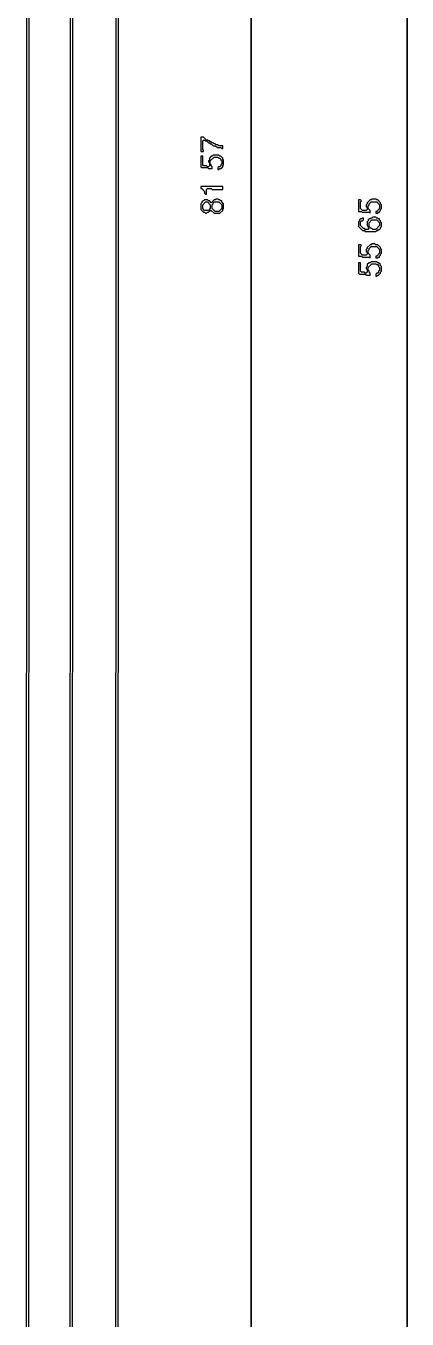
# Model space of a CAD drawing. Extents: x 17 to 323, y -435 to -5.
# Drawn here: x 16.9 to 57, y -341.5 to -205.5 of the extents above; entities that cross this region are included whole.
import ezdxf

# ---------------------------------------------------------------- set-up
doc = ezdxf.new("R2010")
doc.units = 0

msp = doc.modelspace()

# ---------------------------------------------------------------- linework, layer by layer
at = {"layer": 'CONTOURS'}
for p, q in [((17, -4.7), (16.9, -434.9)), ((17.2, -434.5), (17.3, -5)), ((21.6, -9.4), (21.5, -430.1)), ((21.8, -429.8), (21.9, -9.7)), ((26.4, -14.2), (26.3, -425.4)), ((26.6, -425), (26.7, -14.5)), ((40.6, -415.8), (40.6, -26.6)), ((40.6, -26.6), (40.6, -415.8)), ((57, -360.4), (57, -95)), ((57, -95), (57, -360.4)), ((35.3, -217.2), (35.3, -218.7)), ((35.6, -217.2), (35.3, -217.2)), ((35.5, -217.6), (35.6, -217.5)), ((35.9, -217.5), (35.6, -217.2)), ((35.6, -217.5), (35.7, -217.5)), ((35.7, -217.5), (35.8, -217.6)), ((36, -217.5), (35.9, -217.5)), ((36.1, -217.6), (36, -217.5)), ((35.3, -218.7), (35.6, -218.7)), ((35.5, -218.5), (35.5, -217.6)), ((35.6, -218.6), (35.5, -218.5)), ((35.6, -218.7), (35.6, -218.6)), ((35.8, -217.6), (35.9, -217.6)), ((35.9, -217.6), (36.1, -217.8)), ((36.2, -217.6), (36.1, -217.6)), ((36.1, -217.8), (36.2, -217.8)), ((36.3, -217.7), (36.2, -217.6)), ((36.2, -217.8), (36.3, -217.9)), ((36.4, -217.7), (36.3, -217.7)), ((36.3, -217.9), (36.4, -217.9)), ((36.5, -217.8), (36.4, -217.7)), ((36.4, -217.9), (36.6, -218.1)), ((36.6, -217.8), (36.5, -217.8)), ((36.7, -217.9), (36.6, -217.8)), ((36.6, -218.1), (36.8, -218.1)), ((36.8, -217.9), (36.7, -217.9)), ((36.9, -218), (36.8, -217.9)), ((36.8, -218.1), (36.9, -218.2)), ((37.1, -218), (36.9, -218)), ((36.9, -218.2), (37, -218.2)), ((37, -218.2), (37.1, -218.3)), ((37.2, -218.1), (37.1, -218)), ((37.1, -218.3), (37.4, -218.3)), ((37.6, -218.1), (37.2, -218.1)), ((37.4, -218.3), (37.5, -218.4)), ((37.5, -218.4), (37.6, -218.4)), ((37.6, -218.4), (37.6, -218.1)), ((35.5, -219.2), (35.3, -219.2)), ((35.3, -219.2), (35.3, -220.3)), ((35.5, -220.1), (35.5, -219.2)), ((35.6, -220.2), (35.5, -220.1)), ((35.9, -220.2), (35.6, -220.2)), ((36, -220.3), (35.9, -220.2)), ((36.2, -219.6), (36.1, -219.7)), ((36.1, -219.7), (36.1, -219.8)), ((36.1, -219.8), (36.2, -219.9)), ((36.2, -220.2), (36.1, -220.3)), ((36.4, -219.2), (36.2, -219.4)), ((36.2, -219.4), (36.2, -219.6)), ((36.2, -219.9), (36.2, -220.2)), ((36.3, -219.7), (36.7, -219.3)), ((36.3, -220), (36.3, -219.7)), ((36.4, -220.1), (36.3, -220)), ((36.5, -219.2), (36.4, -219.2)), ((36.4, -220.2), (36.4, -220.1)), ((36.5, -220.3), (36.4, -220.2)), ((36.6, -219.1), (36.5, -219.2)), ((37.2, -219.1), (36.6, -219.1)), ((36.7, -219.3), (37.1, -219.3)), ((37.1, -219.3), (37.2, -219.4)), ((37.3, -219.2), (37.2, -219.1)), ((37.2, -219.4), (37.3, -219.4)), ((37.4, -219.2), (37.3, -219.2)), ((37.3, -219.4), (37.4, -219.5)), ((37.4, -220.2), (37.3, -220.3)), ((37.6, -219.4), (37.4, -219.2)), ((37.4, -219.5), (37.4, -219.6)), ((37.4, -219.6), (37.5, -219.7)), ((37.5, -220), (37.4, -220.1)), ((37.4, -220.1), (37.4, -220.2)), ((37.5, -219.7), (37.5, -220)), ((37.6, -219.5), (37.6, -219.4)), ((37.7, -219.6), (37.6, -219.5)), ((37.6, -220.2), (37.7, -220.1)), ((37.6, -220.3), (37.6, -220.2)), ((37.7, -220.1), (37.7, -219.6)), ((35.3, -220.3), (35.4, -220.4)), ((35.4, -220.4), (36, -220.4)), ((36.1, -220.3), (36, -220.3)), ((36, -220.4), (36.1, -220.5)), ((36.1, -220.5), (36.5, -220.5)), ((36.5, -220.5), (36.5, -220.3)), ((37.2, -220.3), (37.1, -220.4)), ((37.1, -220.4), (37.1, -220.6)), ((37.1, -220.6), (37.2, -220.6)), ((37.3, -220.3), (37.2, -220.3)), ((37.2, -220.6), (37.3, -220.5)), ((37.3, -220.5), (37.4, -220.5)), ((37.4, -220.5), (37.6, -220.3)), ((35.3, -222.4), (35.3, -222.6)), ((37.6, -222.4), (35.3, -222.4)), ((35.3, -222.6), (35.4, -222.6)), ((35.4, -222.6), (35.7, -222.9)), ((35.7, -222.9), (35.7, -223.1)), ((35.9, -222.7), (36, -222.6)), ((35.9, -223.2), (35.9, -222.7)), ((36, -222.6), (36.4, -222.6)), ((36.4, -222.6), (36.5, -222.7)), ((36.5, -222.7), (37.6, -222.7)), ((37.6, -222.7), (37.6, -222.4)), ((35.4, -224.1), (35.3, -224.2)), ((35.3, -224.2), (35.3, -224.8)), ((35.5, -223.9), (35.4, -224)), ((35.4, -224), (35.4, -224.1)), ((35.6, -223.9), (35.5, -223.9)), ((35.5, -224.3), (35.8, -224)), ((35.5, -224.7), (35.5, -224.3)), ((35.7, -223.8), (35.6, -223.9)), ((35.7, -223.1), (35.8, -223.2)), ((36, -223.8), (35.7, -223.8)), ((35.8, -223.2), (35.9, -223.2)), ((35.8, -224), (36, -224)), ((36.1, -223.9), (36, -223.8)), ((36, -224), (36.3, -224.3)), ((36.2, -223.9), (36.1, -223.9)), ((36.4, -224.1), (36.2, -223.9)), ((36.3, -224.3), (36.3, -224.7)), ((36.7, -223.8), (36.4, -224.1)), ((36.5, -224.3), (36.6, -224.2)), ((36.5, -224.7), (36.5, -224.3)), ((36.6, -224.1), (36.7, -224)), ((36.6, -224.2), (36.6, -224.1)), ((36.8, -223.8), (36.7, -223.8)), ((36.7, -224), (37.2, -224)), ((36.9, -223.7), (36.8, -223.8)), ((37.1, -223.7), (36.9, -223.7)), ((37.2, -223.8), (37.1, -223.7)), ((37.3, -223.8), (37.2, -223.8)), ((37.2, -224), (37.5, -224.3)), ((37.4, -223.9), (37.3, -223.8)), ((37.5, -223.9), (37.4, -223.9)), ((37.5, -224), (37.5, -223.9)), ((37.7, -224.2), (37.5, -224)), ((37.5, -224.3), (37.5, -224.7)), ((37.7, -224.7), (37.7, -224.2)), ((52.1, -223.8), (51.9, -223.8)), ((51.9, -223.8), (51.9, -225)), ((52.2, -223.9), (52.1, -223.8)), ((52.1, -224), (52.2, -223.9)), ((52.1, -224.7), (52.1, -224)), ((52.8, -224.2), (52.7, -224.3)), ((52.7, -224.3), (52.7, -224.5)), ((53.1, -223.8), (52.8, -224.1)), ((52.8, -224.1), (52.8, -224.2)), ((52.9, -224.4), (53, -224.3)), ((53, -224.2), (53.2, -224)), ((53, -224.3), (53, -224.2)), ((53.2, -223.8), (53.1, -223.8)), ((53.3, -223.7), (53.2, -223.8)), ((53.2, -224), (53.8, -224)), ((53.7, -223.7), (53.3, -223.7)), ((53.8, -223.8), (53.7, -223.7)), ((53.9, -223.8), (53.8, -223.8)), ((53.8, -224), (54.1, -224.3)), ((54.2, -224.1), (53.9, -223.8)), ((54.1, -224.3), (54.1, -224.7)), ((54.2, -224.2), (54.2, -224.1)), ((54.3, -224.3), (54.2, -224.2)), ((54.3, -224.7), (54.3, -224.3)), ((35.3, -224.8), (35.6, -225.1)), ((35.7, -224.9), (35.5, -224.7)), ((35.6, -225.1), (35.7, -225.1)), ((36.1, -224.9), (35.7, -224.9)), ((35.7, -225.1), (35.8, -225.2)), ((35.8, -225.2), (35.9, -225.2)), ((35.9, -225.2), (36, -225.1)), ((36, -225.1), (36.1, -225.1)), ((36.3, -224.7), (36.1, -224.9)), ((36.1, -225.1), (36.3, -224.9)), ((36.3, -224.9), (36.4, -224.9)), ((36.4, -224.9), (36.7, -225.2)), ((36.8, -225), (36.5, -224.7)), ((36.7, -225.2), (37.3, -225.2)), ((37.2, -225), (36.8, -225)), ((37.5, -224.7), (37.2, -225)), ((37.3, -225.2), (37.6, -224.9)), ((37.6, -224.8), (37.7, -224.7)), ((37.6, -224.9), (37.6, -224.8)), ((51.9, -225), (52.2, -225)), ((52.3, -224.9), (52.1, -224.7)), ((52.2, -225), (52.3, -225.1)), ((52.7, -224.9), (52.3, -224.9)), ((52.3, -225.1), (53, -225.1)), ((52.7, -224.5), (52.8, -224.6)), ((52.8, -224.8), (52.7, -224.9)), ((52.8, -224.6), (52.8, -224.8)), ((52.9, -224.7), (52.9, -224.4)), ((53.1, -224.9), (52.9, -224.7)), ((53, -225.1), (53.1, -225.2)), ((53.1, -225.2), (53.1, -224.9)), ((53.4, -225.6), (53.3, -225.7)), ((53.7, -225.6), (53.4, -225.6)), ((53.8, -225), (53.7, -225)), ((53.7, -225), (53.7, -225.2)), ((53.7, -225.2), (53.9, -225.2)), ((53.8, -225.7), (53.7, -225.6)), ((54.1, -224.7), (53.8, -225)), ((53.9, -225.2), (54, -225.1)), ((54, -225.1), (54.1, -225.1)), ((54.1, -225), (54.2, -224.9)), ((54.1, -225.1), (54.1, -225)), ((54.2, -224.8), (54.3, -224.7)), ((54.2, -224.9), (54.2, -224.8)), ((52, -226), (51.9, -226.1)), ((51.9, -226.1), (51.9, -226.6)), ((51.9, -226.6), (52.3, -227)), ((52.1, -225.8), (52, -225.9)), ((52, -225.9), (52, -226)), ((52.2, -225.8), (52.1, -225.8)), ((52.1, -226.1), (52.2, -226)), ((52.1, -226.5), (52.1, -226.1)), ((52.4, -226.8), (52.1, -226.5)), ((52.3, -225.7), (52.2, -225.8)), ((52.2, -226), (52.3, -226)), ((52.4, -225.7), (52.3, -225.7)), ((52.3, -226), (52.4, -225.9)), ((52.3, -227), (52.5, -227)), ((52.4, -225.9), (52.4, -225.7)), ((52.5, -226.8), (52.4, -226.8)), ((52.6, -226.9), (52.5, -226.8)), ((52.5, -227), (52.6, -227.1)), ((52.9, -226.9), (52.6, -226.9)), ((52.9, -226), (52.8, -226.1)), ((52.8, -226.1), (52.8, -226.5)), ((52.8, -226.5), (52.9, -226.6)), ((53, -225.8), (52.9, -225.9)), ((52.9, -225.9), (52.9, -226)), ((52.9, -226.6), (52.9, -226.7)), ((52.9, -226.7), (53, -226.8)), ((53, -226.8), (52.9, -226.9)), ((53.1, -225.8), (53, -225.8)), ((53, -226.2), (53.3, -225.9)), ((53, -226.6), (53, -226.2)), ((53.2, -226.8), (53, -226.6)), ((53.2, -225.7), (53.1, -225.8)), ((53.3, -225.7), (53.2, -225.7)), ((53.3, -226.8), (53.2, -226.8)), ((53.3, -225.9), (53.8, -225.9)), ((53.4, -226.9), (53.3, -226.8)), ((53.7, -226.9), (53.4, -226.9)), ((54.1, -226.5), (53.7, -226.9)), ((53.7, -227.1), (53.8, -227)), ((53.9, -225.7), (53.8, -225.7)), ((53.8, -225.9), (54.1, -226.2)), ((53.8, -227), (53.9, -227)), ((54, -225.8), (53.9, -225.7)), ((53.9, -227), (54, -226.9)), ((54.1, -225.8), (54, -225.8)), ((54, -226.9), (54.1, -226.9)), ((54.1, -225.9), (54.1, -225.8)), ((54.2, -226), (54.1, -225.9)), ((54.1, -226.2), (54.1, -226.5)), ((54.1, -226.9), (54.2, -226.8)), ((54.2, -226.1), (54.2, -226)), ((54.3, -226.2), (54.2, -226.1)), ((54.2, -226.7), (54.3, -226.6)), ((54.2, -226.8), (54.2, -226.7)), ((54.3, -226.6), (54.3, -226.2)), ((52.6, -227.1), (53.7, -227.1)), ((52.1, -228.5), (51.9, -228.5)), ((51.9, -228.5), (51.9, -229.7)), ((51.9, -229.7), (52.2, -229.7)), ((52.2, -228.6), (52.1, -228.5)), ((52.1, -228.7), (52.2, -228.6)), ((52.1, -229.4), (52.1, -228.7)), ((52.3, -229.6), (52.1, -229.4)), ((52.2, -229.7), (52.3, -229.8)), ((52.7, -229.6), (52.3, -229.6)), ((52.8, -228.9), (52.7, -229)), ((52.7, -229), (52.7, -229.2)), ((52.7, -229.2), (52.8, -229.3)), ((52.8, -229.5), (52.7, -229.6)), ((53.1, -228.5), (52.8, -228.8)), ((52.8, -228.8), (52.8, -228.9)), ((52.8, -229.3), (52.8, -229.5)), ((52.9, -229.1), (53, -229)), ((52.9, -229.4), (52.9, -229.1)), ((53.1, -229.6), (52.9, -229.4)), ((53, -228.9), (53.2, -228.7)), ((53, -229), (53, -228.9)), ((53.2, -228.5), (53.1, -228.5)), ((53.1, -229.9), (53.1, -229.6)), ((53.3, -228.4), (53.2, -228.5)), ((53.2, -228.7), (53.8, -228.7)), ((53.6, -228.4), (53.3, -228.4)), ((53.7, -228.5), (53.6, -228.4)), ((53.9, -228.5), (53.7, -228.5)), ((53.8, -229.7), (53.7, -229.7)), ((53.7, -229.7), (53.7, -229.9)), ((53.8, -228.7), (54.1, -229)), ((54.1, -229.4), (53.8, -229.7)), ((54.2, -228.8), (53.9, -228.5)), ((54.1, -229), (54.1, -229.4)), ((54.1, -229.7), (54.2, -229.6)), ((54.1, -229.8), (54.1, -229.7)), ((54.2, -228.9), (54.2, -228.8)), ((54.3, -229), (54.2, -228.9)), ((54.2, -229.5), (54.3, -229.4)), ((54.2, -229.6), (54.2, -229.5)), ((54.3, -229.4), (54.3, -229)), ((52.1, -230.4), (51.9, -230.4)), ((51.9, -230.4), (51.9, -231.5)), ((52.1, -231.3), (52.1, -230.4)), ((52.3, -229.8), (53, -229.8)), ((52.8, -230.8), (52.7, -230.9)), ((52.7, -230.9), (52.7, -231)), ((52.7, -231), (52.8, -231.1)), ((53, -230.4), (52.8, -230.6)), ((52.8, -230.6), (52.8, -230.8)), ((52.8, -231.1), (52.8, -231.4)), ((52.9, -230.9), (53.3, -230.5)), ((52.9, -231.2), (52.9, -230.9)), ((53, -229.8), (53.1, -229.9)), ((53.1, -230.4), (53, -230.4)), ((53.2, -230.3), (53.1, -230.4)), ((53.8, -230.3), (53.2, -230.3)), ((53.3, -230.5), (53.7, -230.5)), ((53.7, -229.9), (53.9, -229.9)), ((53.7, -230.5), (53.8, -230.6)), ((53.9, -230.4), (53.8, -230.3)), ((53.8, -230.6), (53.9, -230.6)), ((53.9, -229.9), (54, -229.8)), ((54, -230.4), (53.9, -230.4)), ((53.9, -230.6), (54, -230.7)), ((54, -229.8), (54.1, -229.8)), ((54.2, -230.6), (54, -230.4)), ((54, -230.7), (54, -230.8)), ((54, -230.8), (54.1, -230.9)), ((54.1, -230.9), (54.1, -231.2)), ((54.2, -230.7), (54.2, -230.6)), ((54.3, -230.8), (54.2, -230.7)), ((54.3, -231.3), (54.3, -230.8)), ((51.9, -231.5), (52, -231.6)), ((52, -231.6), (52.6, -231.6)), ((52.2, -231.4), (52.1, -231.3)), ((52.5, -231.4), (52.2, -231.4)), ((52.6, -231.5), (52.5, -231.4)), ((52.7, -231.5), (52.6, -231.5)), ((52.6, -231.6), (52.7, -231.7)), ((52.8, -231.4), (52.7, -231.5)), ((52.7, -231.7), (53.1, -231.7)), ((53, -231.3), (52.9, -231.2)), ((53, -231.4), (53, -231.3)), ((53.1, -231.5), (53, -231.4)), ((53.1, -231.7), (53.1, -231.5)), ((53.8, -231.5), (53.7, -231.6)), ((53.7, -231.6), (53.7, -231.8)), ((53.7, -231.8), (53.8, -231.8)), ((53.9, -231.5), (53.8, -231.5)), ((53.8, -231.8), (53.9, -231.7)), ((54, -231.4), (53.9, -231.5)), ((53.9, -231.7), (54, -231.7)), ((54.1, -231.2), (54, -231.3)), ((54, -231.3), (54, -231.4)), ((54, -231.7), (54.2, -231.5)), ((54.2, -231.4), (54.3, -231.3)), ((54.2, -231.5), (54.2, -231.4))]:
    msp.add_line(p, q, dxfattribs=at)

doc.saveas('drawing.dxf')
